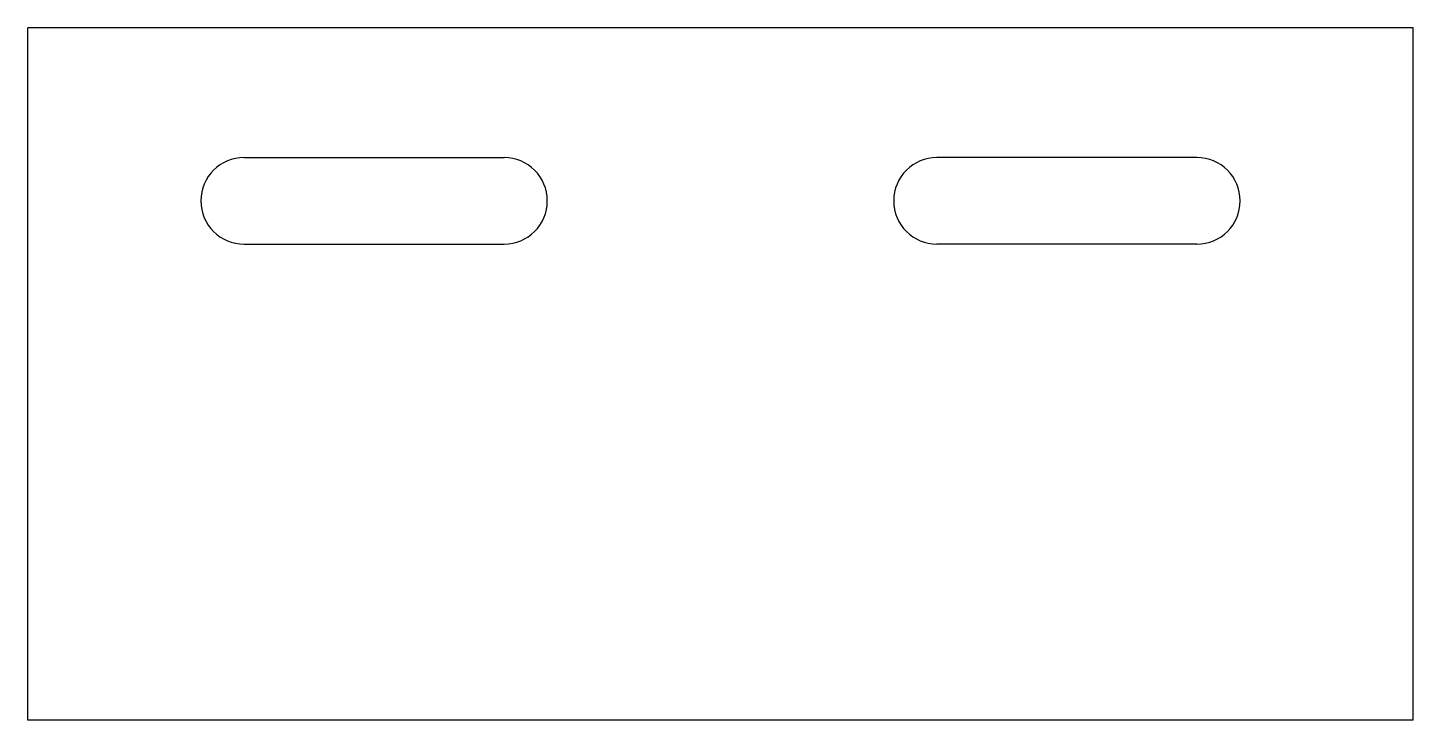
# Model space of a CAD drawing. Extents: x -203 to 0, y 0 to 102.
import ezdxf

# ---------------------------------------------------------------- set-up
doc = ezdxf.new("R2010")
doc.units = 0
doc.layers.get('0').update_dxf_attribs({"linetype": 'continuous'})

# ---------------------------------------------------------------- blocks, each defined once
blk = doc.blocks.new('MIRRORED')
at = {"color": 0}
for p, q in [((0, 101.6), (-203.2, 101.6)), ((-203.2, 0), (-203.2, 101.6)), ((0, 0), (0, 101.6)), ((-171.45, 82.55), (-133.35, 82.55)), ((-31.75, 82.55), (-69.85, 82.55)), ((-171.45, 69.85), (-133.35, 69.85)), ((-31.75, 69.85), (-69.85, 69.85)), ((0, 0), (-203.2, 0))]:
    blk.add_line(p, q, dxfattribs=at)
for centre, start, end in [((-171.45, 76.2), 90, -90), ((-133.35, 76.2), -90, 90), ((-69.85, 76.2), 90, -90), ((-31.75, 76.2), -90, 90)]:
    blk.add_arc(centre, 6.35, start, end, dxfattribs=at)

msp = doc.modelspace()

# ---------------------------------------------------------------- block references
at = {"color": 0}
msp.add_blockref('MIRRORED', (0, 0), dxfattribs=at)

doc.saveas('drawing.dxf')
